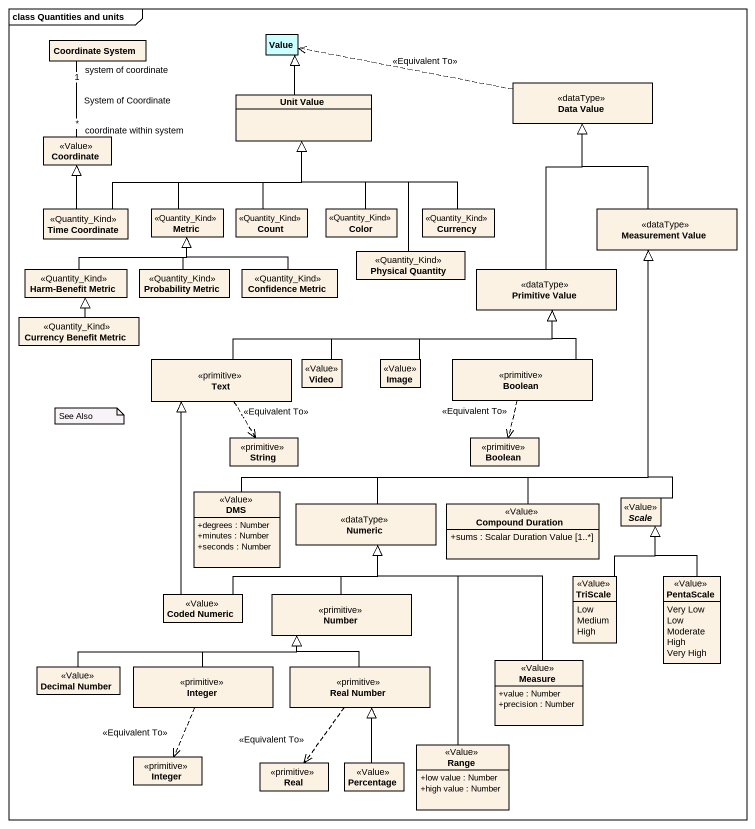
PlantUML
@startuml
mainframe class Quantities and units
hide circle
hide empty members
skinparam classAttributeIconSize 0
class "Coordinate System" as Coordinate_System
class Value #CCFFFF
class "Data Value" as Data_Value <<dataType>>
class "Unit Value" as Unit_Value
class Coordinate <<Value>>
class "Time Coordinate" as Time_Coordinate <<Quantity_Kind>>
class Metric <<Quantity_Kind>>
class Count <<Quantity_Kind>>
class Color <<Quantity_Kind>>
class Currency <<Quantity_Kind>>
class "Measurement Value" as Measurement_Value <<dataType>>
class "Harm-Benefit Metric" as Harm_Benefit_Metric <<Quantity_Kind>>
class "Probability Metric" as Probability_Metric <<Quantity_Kind>>
class "Confidence Metric" as Confidence_Metric <<Quantity_Kind>>
class "Physical Quantity" as Physical_Quantity <<Quantity_Kind>>
class "Primitive Value" as Primitive_Value <<dataType>>
class "Currency Benefit Metric" as Currency_Benefit_Metric <<Quantity_Kind>>
class Text <<primitive>>
class Video <<Value>>
class Image <<Value>>
class Boolean <<primitive>>
class String <<primitive>>
class "Boolean" as Boolean_2 <<primitive>>
class DMS <<Value>> {
  +degrees : Number
  +minutes : Number
  +seconds : Number
}
class Numeric <<dataType>>
class "Compound Duration" as Compound_Duration <<Value>> {
  +sums : Scalar Duration Value [1..*]
}
abstract class "Scale" as Scale_ <<Value>>
enum TriScale <<Value>> {
  Low
  Medium
  High
}
enum PentaScale <<Value>> {
  Very Low
  Low
  Moderate
  High
  Very High
}
class "Coded Numeric" as Coded_Numeric <<Value>>
class Number <<primitive>>
class "Decimal Number" as Decimal_Number <<Value>>
class Integer <<primitive>>
class "Real Number" as Real_Number <<primitive>>
class Measure <<Value>> {
  +value : Number
  +precision : Number
}
class Range <<Value>> {
  +low value : Number
  +high value : Number
}
class "Integer" as Integer_2 <<primitive>>
class Real <<primitive>>
class Percentage <<Value>>
Data_Value .left.> Value : <<Equivalent To>>
Unit_Value -up-|> Value
Coordinate "coordinate within system\n*" -up- "system of coordinate\n1" Coordinate_System : System of Coordinate
Time_Coordinate -right-|> Unit_Value
Time_Coordinate -up-|> Coordinate
Metric -up-|> Unit_Value
Count -up-|> Unit_Value
Color -up-|> Unit_Value
Currency -up-|> Unit_Value
Measurement_Value -up-|> Data_Value
Harm_Benefit_Metric -right-|> Metric
Probability_Metric -up-|> Metric
Confidence_Metric -left-|> Metric
Physical_Quantity -up-|> Unit_Value
Primitive_Value -up-|> Data_Value
Currency_Benefit_Metric -up-|> Harm_Benefit_Metric
Text -right-|> Primitive_Value
Text ..> String : <<Equivalent To>>
Video -right-|> Primitive_Value
Image -right-|> Primitive_Value
Boolean -up-|> Primitive_Value
Boolean ..> Boolean_2 : <<Equivalent To>>
DMS -up-|> Measurement_Value
Numeric -up-|> Measurement_Value
Compound_Duration -up-|> Measurement_Value
Scale_ -up-|> Measurement_Value
TriScale -up-|> Scale_
PentaScale -up-|> Scale_
Coded_Numeric -up-|> Text
Coded_Numeric -right-|> Numeric
Number -up-|> Numeric
Decimal_Number -right-|> Number
Integer -right-|> Number
Integer ..> Integer_2 : <<Equivalent To>>
Real_Number -up-|> Number
Real_Number ..> Real : <<Equivalent To>>
Measure -up-|> Numeric
Range -up-|> Numeric
Percentage -up-|> Real_Number
note as N1
  See Also
end note
@enduml
